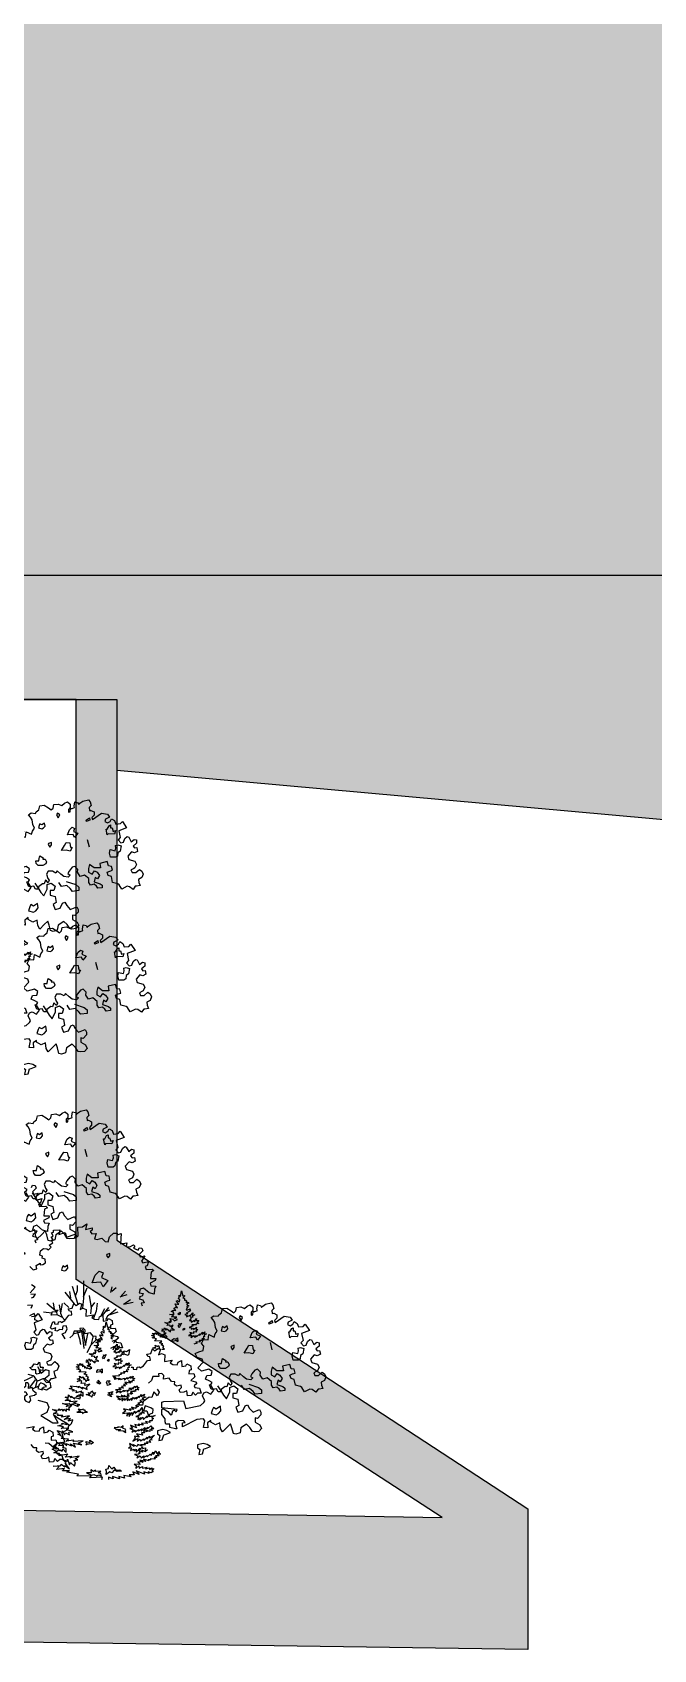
# Model space of a CAD drawing. Header units: inches. Extents: x 11.9 to 85.3, y 21.1 to 37.4.
# Drawn here: x 68.98 to 70.91, y 21.11 to 26.14 of the extents above; entities that cross this region are included whole.
import ezdxf

# ---------------------------------------------------------------- set-up
doc = ezdxf.new("R2010")
doc.units = ezdxf.units.IN
doc.header["$MEASUREMENT"] = 0
for name, color, linetype in [('CAY', 94, 'Continuous'), ('CAY-3', 61, 'Continuous'), ('Layer1', 7, 'Continuous')]:
    doc.layers.add(name, color=color, linetype=linetype)

# ---------------------------------------------------------------- blocks, each defined once
blk = doc.blocks.new('A$C76451831')
at = {"layer": 'CAY'}
for p, q in [((5912, 1236), (5921, 1241)), ((5920, 1228), (5912, 1236)), ((5921, 1241), (5936, 1232)), ((5927, 1254), (5932, 1262)), ((5937, 1246), (5927, 1254)), ((5932, 1278), (5943, 1269)), ((5932, 1262), (5932, 1278)), ((5936, 1232), (5937, 1246)), ((5943, 1269), (5950, 1307)), ((5950, 1307), (5959, 1272)), ((5972, 1274), (5958, 1258)), ((5958, 1258), (5971, 1255)), ((5959, 1272), (5972, 1274)), ((5971, 1255), (5969, 1242)), ((5969, 1242), (5979, 1242)), ((5979, 1242), (5987, 1236)), ((5987, 1236), (5979, 1228)), ((4911, 1129), (4943, 1134)), ((4943, 1134), (4957, 1150)), ((4957, 1150), (4985, 1106)), ((5142, 1103), (5170, 1139)), ((5165, 1182), (5193, 1187)), ((5174, 1166), (5165, 1182)), ((5170, 1139), (5191, 1141)), ((5187, 1164), (5174, 1166)), ((5191, 1141), (5187, 1164)), ((5193, 1187), (5205, 1220)), ((5205, 1220), (5219, 1206)), ((5219, 1206), (5243, 1221)), ((5243, 1221), (5259, 1216)), ((5259, 1216), (5247, 1179)), ((5247, 1179), (5266, 1187)), ((5266, 1187), (5290, 1179)), ((5290, 1179), (5288, 1131)), ((5288, 1131), (5340, 1141)), ((5340, 1141), (5328, 1122)), ((5328, 1122), (5346, 1111)), ((5376, 1109), (5382, 1127)), ((5382, 1127), (5405, 1139)), ((5405, 1139), (5408, 1097)), ((5867, 1144), (5899, 1146)), ((5893, 1138), (5867, 1144)), ((5878, 1165), (5894, 1173)), ((5897, 1159), (5878, 1165)), ((5880, 1128), (5893, 1138)), ((5917, 1124), (5880, 1128)), ((5888, 1154), (5897, 1159)), ((5899, 1146), (5888, 1154)), ((5894, 1173), (5910, 1172)), ((5895, 1186), (5908, 1194)), ((5900, 1183), (5895, 1186)), ((5898, 1117), (5917, 1124)), ((5910, 1172), (5900, 1183)), ((5906, 1218), (5922, 1214)), ((5911, 1207), (5906, 1218)), ((5908, 1194), (5922, 1190)), ((5922, 1190), (5911, 1207)), ((5930, 1214), (5920, 1228)), ((5922, 1214), (5930, 1214)), ((5992, 1148), (5973, 1143)), ((5973, 1143), (5991, 1135)), ((5979, 1228), (5992, 1230)), ((5983, 1183), (5982, 1175)), ((5982, 1175), (5993, 1175)), ((5999, 1204), (5983, 1196)), ((5983, 1196), (5993, 1191)), ((5993, 1191), (5983, 1183)), ((5983, 1127), (6008, 1139)), ((5991, 1135), (5983, 1127)), ((6003, 1225), (5984, 1212)), ((5984, 1212), (5999, 1204)), ((6000, 1161), (5984, 1154)), ((5984, 1154), (5992, 1148)), ((5992, 1230), (5994, 1222)), ((5993, 1175), (6009, 1182)), ((5994, 1222), (6003, 1225)), ((6014, 1171), (6000, 1161)), ((6009, 1182), (6006, 1172)), ((6006, 1172), (6014, 1171)), ((6007, 1129), (6027, 1155)), ((6008, 1139), (6007, 1129)), ((6031, 1125), (6012, 1123)), ((6012, 1123), (6017, 1118)), ((6042, 1141), (6023, 1131)), ((6023, 1131), (6031, 1125)), ((6027, 1155), (6026, 1139)), ((6026, 1139), (6042, 1141)), ((4941, 1037), (4927, 1021)), ((4927, 1021), (4945, 1000)), ((4985, 1106), (4930, 1085)), ((4930, 1085), (4941, 1037)), ((4962, 1004), (4973, 1030)), ((4973, 1030), (4989, 1043)), ((4989, 1043), (4999, 1039)), ((4999, 1039), (5017, 1009)), ((5017, 1009), (5036, 1025)), ((5036, 1025), (5052, 1021)), ((5052, 1021), (5052, 997)), ((5058, 1092), (5071, 1092)), ((5071, 1092), (5070, 1078)), ((5070, 1078), (5096, 1076)), ((5096, 1076), (5099, 1092)), ((5099, 1092), (5112, 1096)), ((5112, 1096), (5119, 1089)), ((5119, 1089), (5142, 1103)), ((5274, 1025), (5197, 1007)), ((5206, 1029), (5198, 1000)), ((5249, 1027), (5206, 1029)), ((5269, 1048), (5246, 1046)), ((5246, 1046), (5249, 1027)), ((5282, 1034), (5269, 1048)), ((5281, 1009), (5282, 1034)), ((5319, 1016), (5281, 1009)), ((5337, 993), (5319, 1016)), ((5346, 1111), (5376, 1109)), ((5390, 1020), (5398, 1025)), ((5398, 1012), (5390, 1020)), ((5398, 1025), (5414, 1017)), ((5408, 998), (5398, 1012)), ((5404, 1038), (5409, 1046)), ((5414, 1030), (5404, 1038)), ((5408, 1097), (5435, 1103)), ((5409, 1046), (5410, 1062)), ((5410, 1062), (5421, 1054)), ((5414, 1017), (5414, 1030)), ((5421, 1054), (5427, 1091)), ((5427, 1091), (5437, 1056)), ((5435, 1103), (5444, 1115)), ((5450, 1058), (5436, 1043)), ((5436, 1043), (5449, 1039)), ((5437, 1056), (5450, 1058)), ((5444, 1115), (5470, 1101)), ((5449, 1039), (5446, 1026)), ((5446, 1026), (5457, 1026)), ((5465, 1020), (5456, 1012)), ((5456, 1012), (5470, 1015)), ((5458, 1069), (5457, 1046)), ((5457, 1046), (5490, 1049)), ((5457, 1026), (5465, 1020)), ((5471, 1075), (5458, 1069)), ((5480, 1009), (5461, 996)), ((5470, 1101), (5471, 1075)), ((5497, 1025), (5470, 1001)), ((5470, 1015), (5472, 1007)), ((5472, 1007), (5480, 1009)), ((5490, 1049), (5497, 1025)), ((5747, 1013), (5769, 1012)), ((5763, 1001), (5747, 1013)), ((5769, 1012), (5769, 1020)), ((5769, 1020), (5777, 1006)), ((5777, 1006), (5785, 1016)), ((5785, 1016), (5787, 998)), ((5810, 1029), (5823, 1039)), ((5831, 1028), (5810, 1029)), ((5813, 1042), (5831, 1044)), ((5823, 1039), (5813, 1042)), ((5819, 1005), (5843, 1014)), ((5828, 1015), (5831, 1028)), ((5843, 1014), (5828, 1015)), ((5831, 1044), (5832, 1052)), ((5832, 1052), (5841, 1034)), ((5856, 1076), (5833, 1087)), ((5833, 1087), (5865, 1086)), ((5841, 1034), (5845, 1047)), ((5845, 1047), (5873, 1024)), ((5848, 1068), (5856, 1076)), ((5869, 1070), (5848, 1068)), ((5865, 1097), (5873, 1088)), ((5865, 1086), (5865, 1097)), ((5872, 1059), (5869, 1070)), ((5871, 1115), (5889, 1112)), ((5873, 1107), (5871, 1115)), ((5891, 1069), (5872, 1059)), ((5881, 1098), (5873, 1107)), ((5873, 1088), (5881, 1098)), ((5873, 1024), (5874, 1037)), ((5874, 1037), (5900, 1037)), ((5879, 1048), (5891, 1069)), ((5900, 1037), (5879, 1048)), ((5889, 1112), (5900, 1100)), ((5921, 1108), (5898, 1117)), ((5900, 1100), (5921, 1108)), ((6016, 1008), (5997, 999)), ((6029, 1064), (6002, 1054)), ((6002, 1054), (6018, 1051)), ((6017, 1118), (6004, 1102)), ((6004, 1102), (6017, 1102)), ((6006, 1020), (6016, 1008)), ((6032, 1013), (6006, 1020)), ((6017, 1091), (6038, 1104)), ((6017, 1102), (6017, 1091)), ((6018, 1051), (6017, 1041)), ((6017, 1041), (6036, 1050)), ((6053, 1071), (6021, 1072)), ((6021, 1072), (6029, 1064)), ((6033, 1024), (6032, 1013)), ((6033, 1037), (6052, 1055)), ((6036, 1050), (6033, 1037)), ((6054, 1021), (6033, 1024)), ((6038, 1093), (6052, 1116)), ((6038, 1104), (6038, 1093)), ((6070, 1081), (6048, 1077)), ((6048, 1077), (6053, 1071)), ((6052, 1055), (6049, 1039)), ((6049, 1039), (6063, 1039)), ((6063, 1039), (6049, 1029)), ((6049, 1029), (6054, 1021)), ((6052, 1116), (6051, 1101)), ((6051, 1101), (6070, 1103)), ((6053, 989), (6075, 1009)), ((6070, 1103), (6056, 1085)), ((6056, 1085), (6070, 1081)), ((6074, 999), (6094, 1022)), ((6075, 1009), (6074, 999)), ((6093, 1006), (6110, 1024)), ((6094, 1022), (6093, 1006)), ((6123, 1010), (6104, 1000)), ((6110, 1024), (6107, 1008)), ((6107, 1008), (6123, 1010)), ((4945, 1000), (4962, 1004)), ((5019, 937), (4992, 907)), ((4992, 907), (5001, 884)), ((5040, 930), (5019, 937)), ((5052, 997), (5029, 979)), ((5029, 979), (5040, 965)), ((5040, 965), (5056, 967)), ((5061, 942), (5040, 930)), ((5056, 967), (5061, 942)), ((5198, 1000), (5176, 982)), ((5359, 992), (5337, 993)), ((5344, 928), (5376, 930)), ((5371, 923), (5344, 928)), ((5351, 891), (5349, 899)), ((5349, 899), (5367, 896)), ((5356, 973), (5359, 992)), ((5370, 961), (5356, 973)), ((5356, 949), (5372, 957)), ((5374, 944), (5356, 949)), ((5357, 912), (5371, 923)), ((5394, 908), (5357, 912)), ((5366, 939), (5374, 944)), ((5376, 930), (5366, 939)), ((5403, 968), (5370, 961)), ((5372, 970), (5386, 978)), ((5378, 967), (5372, 970)), ((5372, 957), (5388, 956)), ((5375, 901), (5394, 908)), ((5399, 892), (5375, 901)), ((5388, 956), (5378, 967)), ((5389, 991), (5384, 1002)), ((5384, 1002), (5400, 999)), ((5386, 978), (5399, 975)), ((5399, 975), (5389, 991)), ((5400, 999), (5408, 998)), ((5461, 996), (5477, 988)), ((5477, 988), (5461, 981)), ((5461, 981), (5471, 975)), ((5461, 911), (5485, 924)), ((5470, 1001), (5503, 991)), ((5470, 959), (5487, 966)), ((5484, 919), (5475, 896)), ((5491, 956), (5478, 945)), ((5495, 902), (5481, 886)), ((5487, 966), (5484, 956)), ((5484, 956), (5491, 956)), ((5503, 898), (5484, 919)), ((5485, 913), (5505, 939)), ((5485, 924), (5485, 913)), ((5508, 910), (5490, 908)), ((5490, 908), (5495, 902)), ((5512, 980), (5493, 963)), ((5493, 963), (5498, 951)), ((5498, 951), (5529, 947)), ((5520, 925), (5501, 915)), ((5501, 915), (5508, 910)), ((5503, 991), (5512, 980)), ((5516, 913), (5503, 898)), ((5505, 939), (5504, 923)), ((5504, 923), (5520, 925)), ((5515, 877), (5529, 901)), ((5541, 912), (5516, 913)), ((5529, 947), (5541, 912)), ((5529, 901), (5529, 885)), ((5742, 997), (5763, 1001)), ((5765, 988), (5742, 997)), ((5746, 981), (5765, 988)), ((5775, 974), (5746, 981)), ((5749, 911), (5771, 919)), ((5773, 908), (5749, 911)), ((5762, 962), (5775, 974)), ((5812, 960), (5762, 962)), ((5771, 919), (5766, 932)), ((5766, 932), (5784, 921)), ((5784, 921), (5790, 929)), ((5787, 998), (5795, 1006)), ((5790, 929), (5797, 907)), ((5795, 1006), (5803, 987)), ((5796, 947), (5812, 960)), ((5820, 941), (5796, 947)), ((5797, 907), (5798, 920)), ((5803, 987), (5803, 1000)), ((5803, 1000), (5818, 984)), ((5809, 933), (5820, 941)), ((5827, 925), (5809, 933)), ((5813, 904), (5831, 903)), ((5818, 984), (5816, 992)), ((5816, 992), (5840, 980)), ((5827, 999), (5819, 1005)), ((5819, 917), (5827, 925)), ((5831, 903), (5819, 917)), ((5833, 1004), (5827, 999)), ((5851, 988), (5833, 1004)), ((5840, 980), (5837, 988)), ((5837, 988), (5851, 988)), ((5997, 999), (6024, 998)), ((6024, 998), (6013, 985)), ((6013, 985), (6037, 997)), ((6057, 946), (6035, 939)), ((6037, 997), (6042, 984)), ((6042, 984), (6053, 997)), ((6078, 953), (6049, 954)), ((6049, 954), (6057, 946)), ((6053, 997), (6053, 989)), ((6071, 964), (6078, 953)), ((6100, 963), (6071, 964)), ((6106, 976), (6089, 974)), ((6089, 974), (6100, 963)), ((6111, 992), (6098, 990)), ((6098, 990), (6106, 976)), ((6104, 1000), (6111, 992)), ((5001, 884), (5042, 873)), ((5033, 822), (5015, 813)), ((5015, 813), (5024, 794)), ((5024, 794), (5049, 794)), ((5042, 826), (5033, 822)), ((5042, 873), (5052, 852)), ((5052, 852), (5042, 826)), ((5049, 794), (5073, 817)), ((5073, 817), (5089, 805)), ((5089, 805), (5100, 785)), ((5100, 785), (5089, 759)), ((5219, 781), (5241, 786)), ((5241, 786), (5225, 797)), ((5225, 797), (5246, 796)), ((5246, 804), (5254, 791)), ((5246, 796), (5246, 804)), ((5254, 791), (5263, 801)), ((5263, 801), (5265, 782)), ((5265, 782), (5273, 790)), ((5273, 790), (5280, 771)), ((5280, 771), (5281, 784)), ((5281, 784), (5296, 768)), ((5287, 813), (5301, 823)), ((5308, 813), (5287, 813)), ((5290, 827), (5309, 829)), ((5301, 823), (5290, 827)), ((5297, 789), (5321, 799)), ((5305, 783), (5297, 789)), ((5305, 799), (5308, 813)), ((5321, 799), (5305, 799)), ((5310, 789), (5305, 783)), ((5309, 837), (5319, 818)), ((5309, 829), (5309, 837)), ((5310, 871), (5342, 870)), ((5334, 860), (5310, 871)), ((5328, 772), (5310, 789)), ((5319, 818), (5322, 831)), ((5322, 831), (5351, 809)), ((5326, 852), (5334, 860)), ((5347, 854), (5326, 852)), ((5342, 870), (5343, 881)), ((5343, 881), (5350, 872)), ((5349, 843), (5347, 854)), ((5368, 853), (5349, 843)), ((5350, 872), (5358, 883)), ((5358, 883), (5351, 891)), ((5351, 809), (5351, 822)), ((5351, 822), (5378, 821)), ((5357, 832), (5368, 853)), ((5378, 821), (5357, 832)), ((5367, 896), (5378, 885)), ((5378, 885), (5399, 892)), ((5494, 793), (5475, 783)), ((5506, 848), (5480, 839)), ((5480, 839), (5495, 835)), ((5481, 886), (5495, 886)), ((5510, 798), (5483, 804)), ((5483, 804), (5494, 793)), ((5494, 876), (5516, 888)), ((5495, 886), (5494, 876)), ((5495, 825), (5514, 835)), ((5495, 835), (5495, 825)), ((5499, 856), (5506, 848)), ((5531, 855), (5499, 856)), ((5510, 808), (5510, 798)), ((5532, 805), (5510, 808)), ((5511, 822), (5530, 839)), ((5514, 835), (5511, 822)), ((5516, 888), (5515, 877)), ((5547, 866), (5526, 861)), ((5526, 861), (5531, 855)), ((5540, 823), (5526, 813)), ((5526, 813), (5532, 805)), ((5530, 839), (5527, 824)), ((5527, 824), (5540, 823)), ((5529, 885), (5548, 887)), ((5530, 773), (5552, 793)), ((5548, 887), (5534, 869)), ((5534, 869), (5547, 866)), ((5552, 783), (5571, 806)), ((5552, 793), (5552, 783)), ((5571, 790), (5588, 808)), ((5571, 806), (5571, 790)), ((5601, 794), (5582, 785)), ((5582, 785), (5589, 776)), ((5588, 808), (5585, 792)), ((5585, 792), (5601, 794)), ((4825, 669), (4921, 715)), ((4922, 718), (4888, 727)), ((4899, 637), (4939, 692)), ((4932, 711), (4922, 718)), ((4952, 681), (4932, 711)), ((4939, 637), (4950, 681)), ((4952, 783), (4979, 737)), ((4989, 699), (4952, 681)), ((4979, 737), (5007, 762)), ((5005, 697), (4989, 699)), ((5031, 720), (4997, 693)), ((4997, 693), (5014, 672)), ((5029, 678), (5005, 697)), ((5007, 762), (5031, 755)), ((5014, 672), (5038, 675)), ((5045, 699), (5029, 678)), ((5031, 755), (5031, 720)), ((5038, 675), (5045, 637)), ((5054, 699), (5045, 699)), ((5079, 704), (5054, 699)), ((5089, 759), (5066, 748)), ((5066, 748), (5070, 727)), ((5070, 727), (5079, 704)), ((5243, 772), (5219, 781)), ((5224, 765), (5243, 772)), ((5253, 758), (5224, 765)), ((5226, 680), (5251, 692)), ((5259, 684), (5226, 680)), ((5227, 695), (5248, 703)), ((5251, 692), (5227, 695)), ((5239, 746), (5253, 758)), ((5290, 744), (5239, 746)), ((5248, 703), (5243, 716)), ((5243, 716), (5262, 705)), ((5255, 665), (5259, 684)), ((5262, 705), (5267, 713)), ((5267, 713), (5275, 692)), ((5273, 731), (5290, 744)), ((5297, 725), (5273, 731)), ((5275, 692), (5275, 705)), ((5275, 705), (5290, 677)), ((5287, 717), (5297, 725)), ((5305, 709), (5287, 717)), ((5290, 688), (5309, 688)), ((5290, 677), (5290, 688)), ((5296, 768), (5294, 776)), ((5294, 776), (5317, 764)), ((5296, 701), (5305, 709)), ((5309, 688), (5296, 701)), ((5315, 773), (5328, 772)), ((5317, 764), (5315, 773)), ((5473, 719), (5483, 706)), ((5491, 710), (5473, 719)), ((5475, 783), (5502, 782)), ((5496, 705), (5482, 695)), ((5482, 695), (5518, 702)), ((5483, 706), (5496, 705)), ((5518, 717), (5486, 719)), ((5486, 719), (5491, 710)), ((5490, 769), (5515, 782)), ((5502, 782), (5490, 769)), ((5518, 702), (5512, 694)), ((5512, 694), (5531, 701)), ((5534, 730), (5513, 723)), ((5513, 723), (5518, 717)), ((5515, 782), (5520, 768)), ((5520, 768), (5531, 781)), ((5527, 738), (5534, 730)), ((5556, 737), (5527, 738)), ((5528, 693), (5555, 703)), ((5531, 701), (5528, 693)), ((5531, 781), (5530, 773)), ((5578, 747), (5548, 748)), ((5548, 748), (5556, 737)), ((5554, 689), (5573, 707)), ((5555, 703), (5554, 689)), ((5596, 669), (5556, 674)), ((5556, 674), (5572, 662)), ((5583, 761), (5567, 758)), ((5567, 758), (5578, 747)), ((5573, 697), (5598, 715)), ((5573, 707), (5573, 697)), ((5589, 776), (5576, 774)), ((5576, 774), (5583, 761)), ((5607, 674), (5583, 683)), ((5583, 683), (5596, 669)), ((5597, 702), (5614, 717)), ((5598, 715), (5597, 702)), ((5621, 687), (5605, 685)), ((5605, 685), (5607, 674)), ((5614, 717), (5610, 701)), ((5610, 701), (5627, 701)), ((5627, 701), (5610, 690)), ((5610, 690), (5621, 687)), ((4918, 628), (4962, 649)), ((5014, 620), (4982, 630)), ((5045, 637), (5014, 620)), ((5143, 571), (5167, 572)), ((5166, 559), (5143, 571)), ((5167, 572), (5167, 586)), ((5167, 586), (5185, 567)), ((5172, 631), (5193, 633)), ((5208, 619), (5172, 631)), ((5180, 650), (5220, 645)), ((5193, 633), (5180, 650)), ((5185, 567), (5186, 577)), ((5186, 577), (5212, 560)), ((5192, 614), (5208, 619)), ((5224, 613), (5192, 614)), ((5212, 568), (5246, 559)), ((5212, 560), (5212, 568)), ((5220, 645), (5220, 648)), ((5220, 648), (5238, 637)), ((5220, 576), (5242, 588)), ((5249, 570), (5220, 576)), ((5221, 600), (5224, 613)), ((5259, 612), (5221, 600)), ((5238, 637), (5239, 647)), ((5239, 647), (5267, 628)), ((5242, 588), (5250, 580)), ((5246, 559), (5249, 570)), ((5250, 580), (5250, 591)), ((5250, 591), (5268, 577)), ((5253, 599), (5259, 612)), ((5269, 604), (5253, 599)), ((5282, 667), (5255, 665)), ((5263, 641), (5296, 624)), ((5267, 628), (5263, 641)), ((5268, 577), (5269, 604)), ((5281, 651), (5282, 667)), ((5314, 661), (5281, 651)), ((5292, 640), (5314, 661)), ((5296, 624), (5292, 640)), ((5531, 624), (5493, 622)), ((5493, 622), (5509, 619)), ((5509, 619), (5498, 601)), ((5498, 601), (5525, 616)), ((5500, 577), (5510, 569)), ((5539, 570), (5500, 577)), ((5510, 569), (5510, 555)), ((5510, 555), (5520, 566)), ((5515, 635), (5531, 624)), ((5547, 634), (5515, 635)), ((5520, 566), (5520, 552)), ((5520, 552), (5542, 565)), ((5522, 600), (5549, 620)), ((5525, 616), (5522, 600)), ((5553, 570), (5532, 584)), ((5532, 584), (5539, 570)), ((5561, 649), (5534, 645)), ((5534, 645), (5547, 634)), ((5542, 565), (5536, 544)), ((5536, 544), (5558, 562)), ((5572, 662), (5548, 658)), ((5548, 658), (5561, 649)), ((5549, 610), (5568, 620)), ((5549, 620), (5549, 610)), ((5569, 572), (5551, 583)), ((5551, 583), (5553, 570)), ((5555, 551), (5579, 569)), ((5558, 562), (5555, 551)), ((5568, 620), (5575, 606)), ((5575, 582), (5569, 572)), ((5604, 592), (5572, 593)), ((5572, 593), (5587, 576)), ((5579, 569), (5573, 548)), ((5575, 606), (5581, 622)), ((5587, 576), (5575, 582)), ((5581, 622), (5586, 614)), ((5586, 614), (5590, 635)), ((5586, 547), (5603, 565)), ((5590, 635), (5600, 621)), ((5612, 597), (5594, 597)), ((5594, 597), (5604, 592)), ((5597, 611), (5612, 597)), ((5624, 610), (5597, 611)), ((5600, 621), (5611, 637)), ((5602, 547), (5617, 570)), ((5603, 565), (5602, 547)), ((5611, 637), (5613, 626)), ((5613, 626), (5627, 647)), ((5617, 570), (5622, 559)), ((5618, 613), (5624, 610)), ((5634, 612), (5618, 613)), ((5622, 559), (5638, 572)), ((5627, 647), (5629, 637)), ((5629, 637), (5643, 649)), ((5629, 623), (5634, 612)), ((5653, 622), (5629, 623)), ((5635, 556), (5654, 579)), ((5638, 572), (5635, 556)), ((5643, 649), (5643, 638)), ((5643, 638), (5656, 638)), ((5656, 638), (5643, 628)), ((5643, 628), (5653, 622)), ((5654, 566), (5673, 590)), ((5654, 579), (5654, 566)), ((5670, 576), (5692, 592)), ((5673, 590), (5670, 576)), ((5702, 570), (5678, 563)), ((5678, 563), (5690, 554)), ((5692, 592), (5686, 576)), ((5686, 576), (5702, 570)), ((5057, 486), (5100, 482)), ((5088, 469), (5057, 486)), ((5063, 450), (5087, 433)), ((5064, 459), (5088, 469)), ((5096, 453), (5064, 459)), ((5090, 445), (5096, 453)), ((5100, 490), (5110, 479)), ((5100, 482), (5100, 490)), ((5110, 479), (5119, 489)), ((5119, 489), (5131, 475)), ((5125, 526), (5157, 525)), ((5167, 514), (5125, 526)), ((5131, 475), (5134, 488)), ((5134, 488), (5153, 475)), ((5145, 549), (5166, 559)), ((5182, 548), (5145, 549)), ((5151, 506), (5167, 514)), ((5186, 511), (5151, 506)), ((5153, 475), (5153, 490)), ((5153, 490), (5174, 482)), ((5157, 525), (5171, 527)), ((5170, 498), (5186, 511)), ((5174, 482), (5170, 498)), ((5171, 527), (5191, 513)), ((5173, 538), (5182, 548)), ((5227, 544), (5173, 538)), ((5189, 524), (5234, 506)), ((5191, 513), (5189, 524)), ((5200, 529), (5227, 544)), ((5245, 519), (5200, 529)), ((5231, 517), (5245, 519)), ((5234, 506), (5231, 517)), ((5565, 476), (5541, 458)), ((5541, 458), (5573, 463)), ((5598, 478), (5547, 490)), ((5547, 490), (5565, 476)), ((5570, 439), (5589, 465)), ((5573, 463), (5570, 439)), ((5573, 548), (5590, 558)), ((5590, 558), (5586, 547)), ((5589, 465), (5588, 438)), ((5588, 438), (5605, 464)), ((5590, 491), (5598, 478)), ((5616, 485), (5590, 491)), ((5633, 492), (5603, 501)), ((5603, 501), (5616, 485)), ((5605, 464), (5607, 443)), ((5607, 443), (5626, 474)), ((5626, 474), (5629, 461)), ((5629, 461), (5653, 481)), ((5658, 524), (5630, 511)), ((5630, 511), (5652, 508)), ((5652, 508), (5630, 498)), ((5630, 498), (5633, 492)), ((5679, 536), (5647, 529)), ((5647, 529), (5658, 524)), ((5680, 516), (5652, 516)), ((5653, 468), (5678, 499)), ((5653, 481), (5653, 468)), ((5653, 454), (5660, 446)), ((5674, 454), (5653, 454)), ((5690, 554), (5661, 547)), ((5661, 547), (5679, 536)), ((5666, 462), (5674, 454)), ((5693, 461), (5666, 462)), ((5691, 480), (5674, 472)), ((5674, 472), (5693, 461)), ((5678, 499), (5677, 480)), ((5677, 480), (5691, 480)), ((5684, 540), (5680, 516)), ((5112, 313), (5089, 341)), ((5089, 341), (5129, 326)), ((5127, 443), (5090, 445)), ((5093, 373), (5125, 382)), ((5133, 366), (5093, 373)), ((5117, 353), (5133, 366)), ((5170, 357), (5117, 353)), ((5119, 433), (5127, 443)), ((5173, 442), (5119, 433)), ((5155, 343), (5120, 325)), ((5121, 390), (5155, 381)), ((5125, 382), (5121, 390)), ((5126, 337), (5139, 310)), ((5129, 326), (5126, 337)), ((5137, 417), (5173, 442)), ((5180, 423), (5137, 417)), ((5155, 381), (5147, 397)), ((5147, 397), (5173, 375)), ((5153, 347), (5170, 357)), ((5198, 332), (5153, 347)), ((5172, 380), (5155, 343)), ((5164, 405), (5180, 423)), ((5198, 414), (5164, 405)), ((5173, 375), (5187, 388)), ((5187, 388), (5198, 414)), ((5609, 355), (5591, 353)), ((5591, 353), (5614, 344)), ((5596, 377), (5609, 355)), ((5638, 359), (5596, 377)), ((5614, 344), (5606, 328)), ((5606, 328), (5627, 343)), ((5626, 381), (5638, 359)), ((5658, 372), (5626, 381)), ((5627, 330), (5654, 348)), ((5627, 343), (5627, 330)), ((5660, 446), (5633, 436)), ((5633, 436), (5652, 436)), ((5652, 436), (5646, 417)), ((5646, 417), (5668, 430)), ((5650, 385), (5658, 372)), ((5684, 378), (5650, 385)), ((5651, 337), (5676, 352)), ((5654, 348), (5651, 337)), ((5659, 414), (5681, 432)), ((5668, 430), (5659, 414)), ((5670, 336), (5695, 360)), ((5676, 352), (5670, 336)), ((5714, 388), (5672, 390)), ((5672, 390), (5684, 378)), ((5681, 432), (5686, 416)), ((5686, 416), (5711, 441)), ((5712, 330), (5686, 339)), ((5686, 339), (5693, 325)), ((5694, 344), (5716, 364)), ((5695, 360), (5694, 344)), ((5701, 402), (5714, 388)), ((5730, 396), (5701, 402)), ((5731, 334), (5704, 343)), ((5704, 343), (5712, 330)), ((5707, 431), (5727, 446)), ((5711, 441), (5707, 431)), ((5713, 351), (5738, 372)), ((5716, 364), (5713, 351)), ((5727, 446), (5726, 436)), ((5726, 436), (5767, 445)), ((5747, 406), (5728, 406)), ((5728, 406), (5730, 396)), ((5745, 339), (5729, 348)), ((5729, 348), (5731, 334)), ((5738, 372), (5745, 358)), ((5755, 350), (5740, 353)), ((5740, 353), (5745, 339)), ((5767, 445), (5742, 430)), ((5742, 430), (5755, 424)), ((5755, 424), (5744, 414)), ((5744, 414), (5747, 406)), ((5745, 358), (5748, 360)), ((5748, 360), (5755, 350)), ((5030, 249), (5006, 252)), ((5065, 221), (5030, 249)), ((5069, 216), (5061, 228)), ((5061, 228), (5085, 210)), ((5089, 252), (5065, 221)), ((5080, 227), (5106, 199)), ((5085, 210), (5080, 227)), ((5110, 244), (5086, 258)), ((5086, 258), (5110, 252)), ((5103, 252), (5089, 252)), ((5094, 314), (5112, 313)), ((5128, 297), (5094, 314)), ((5099, 237), (5110, 244)), ((5134, 233), (5099, 237)), ((5141, 259), (5103, 252)), ((5110, 252), (5111, 260)), ((5111, 260), (5131, 238)), ((5117, 284), (5128, 297)), ((5167, 280), (5117, 284)), ((5120, 325), (5127, 294)), ((5127, 294), (5141, 259)), ((5128, 222), (5134, 233)), ((5131, 238), (5132, 254)), ((5132, 254), (5155, 237)), ((5139, 310), (5147, 323)), ((5147, 323), (5173, 309)), ((5155, 237), (5150, 251)), ((5150, 251), (5187, 234)), ((5151, 267), (5167, 280)), ((5204, 273), (5151, 267)), ((5169, 328), (5198, 332)), ((5173, 309), (5169, 328)), ((5187, 234), (5182, 247)), ((5182, 247), (5216, 224)), ((5199, 263), (5204, 273)), ((5268, 268), (5199, 263)), ((5201, 252), (5259, 242)), ((5216, 224), (5201, 252)), ((5235, 253), (5268, 268)), ((5259, 242), (5235, 253)), ((5597, 227), (5583, 217)), ((5621, 229), (5590, 249)), ((5590, 249), (5597, 227)), ((5628, 290), (5612, 267)), ((5612, 267), (5647, 284)), ((5642, 229), (5613, 243)), ((5613, 243), (5621, 229)), ((5623, 301), (5628, 290)), ((5655, 294), (5623, 301)), ((5637, 316), (5655, 294)), ((5679, 307), (5637, 316)), ((5648, 244), (5642, 229)), ((5647, 284), (5643, 266)), ((5643, 266), (5660, 281)), ((5676, 232), (5648, 244)), ((5657, 201), (5679, 227)), ((5660, 281), (5665, 268)), ((5665, 268), (5689, 283)), ((5701, 240), (5666, 241)), ((5666, 241), (5676, 232)), ((5693, 325), (5672, 323)), ((5672, 323), (5679, 307)), ((5679, 227), (5679, 216)), ((5689, 272), (5711, 295)), ((5689, 283), (5689, 272)), ((5717, 249), (5691, 250)), ((5691, 250), (5701, 240)), ((5734, 257), (5707, 261)), ((5707, 261), (5717, 249)), ((5710, 279), (5727, 300)), ((5711, 295), (5710, 279)), ((5747, 275), (5726, 270)), ((5726, 270), (5734, 257)), ((5727, 290), (5762, 307)), ((5727, 300), (5727, 290)), ((5762, 307), (5734, 278)), ((5734, 278), (5747, 275)), ((5055, 211), (5069, 216)), ((5084, 195), (5055, 211)), ((5065, 185), (5084, 195)), ((5105, 181), (5065, 185)), ((5102, 164), (5105, 181)), ((5163, 176), (5102, 164)), ((5106, 199), (5109, 207)), ((5109, 207), (5124, 196)), ((5151, 118), (5122, 142)), ((5122, 142), (5157, 128)), ((5124, 196), (5127, 212)), ((5127, 212), (5151, 187)), ((5152, 216), (5128, 222)), ((5144, 155), (5163, 176)), ((5190, 161), (5144, 155)), ((5145, 115), (5151, 118)), ((5173, 74), (5145, 115)), ((5151, 187), (5152, 216)), ((5157, 128), (5159, 141)), ((5159, 141), (5174, 103)), ((5174, 103), (5180, 119)), ((5240, 162), (5176, 151)), ((5176, 151), (5190, 161)), ((5180, 119), (5208, 92)), ((5204, 132), (5231, 136)), ((5215, 118), (5204, 132)), ((5208, 92), (5215, 118)), ((5213, 145), (5240, 162)), ((5231, 136), (5213, 145)), ((5583, 217), (5604, 219)), ((5604, 219), (5596, 201)), ((5596, 201), (5620, 210)), ((5620, 200), (5636, 210)), ((5620, 210), (5620, 200)), ((5656, 177), (5624, 173)), ((5624, 173), (5648, 164)), ((5635, 191), (5660, 217)), ((5636, 210), (5635, 191)), ((5648, 164), (5639, 151)), ((5639, 151), (5664, 164)), ((5646, 122), (5664, 105)), ((5683, 121), (5646, 122)), ((5651, 183), (5656, 177)), ((5664, 182), (5651, 183)), ((5654, 201), (5664, 182)), ((5680, 190), (5654, 201)), ((5660, 217), (5657, 201)), ((5702, 125), (5660, 135)), ((5660, 135), (5683, 121)), ((5664, 164), (5669, 150)), ((5669, 150), (5688, 165)), ((5699, 192), (5675, 203)), ((5675, 203), (5680, 190)), ((5679, 216), (5700, 221)), ((5685, 152), (5712, 167)), ((5688, 165), (5685, 152)), ((5724, 130), (5687, 142)), ((5687, 142), (5702, 125)), ((5700, 221), (5697, 205)), ((5697, 205), (5713, 207)), ((5713, 207), (5699, 197)), ((5699, 197), (5699, 192)), ((5711, 157), (5733, 177)), ((5712, 167), (5711, 157)), ((5738, 137), (5719, 138)), ((5719, 138), (5724, 130)), ((5767, 141), (5732, 145)), ((5732, 145), (5738, 137)), ((5733, 177), (5739, 166)), ((5739, 166), (5752, 190)), ((5752, 190), (5755, 174)), ((5755, 174), (5771, 200)), ((5778, 154), (5759, 152)), ((5759, 152), (5767, 141)), ((5794, 164), (5770, 165)), ((5770, 165), (5778, 154)), ((5771, 200), (5779, 181)), ((5779, 181), (5795, 194)), ((5805, 178), (5784, 176)), ((5784, 176), (5794, 164)), ((5795, 194), (5795, 178)), ((5795, 178), (5805, 178)), ((5062, 94), (5115, 98)), ((5102, 90), (5062, 94)), ((5085, 69), (5102, 90)), ((5139, 76), (5085, 69)), ((5115, 98), (5116, 108)), ((5116, 108), (5142, 89)), ((5125, 60), (5139, 76)), ((5173, 61), (5125, 60)), ((5142, 89), (5142, 97)), ((5142, 97), (5173, 74)), ((5156, 51), (5173, 61)), ((5236, 37), (5156, 51)), ((5225, 27), (5236, 37)), ((5323, 24), (5225, 27)), ((5315, 13), (5323, 24)), ((5403, 16), (5315, 13)), ((5397, 0), (5403, 16)), ((5477, 5), (5443, 17)), ((5443, 17), (5445, 1)), ((5472, 21), (5477, 5)), ((5520, 6), (5472, 21)), ((5515, 22), (5520, 6)), ((5555, 10), (5515, 22)), ((5600, 19), (5550, 29)), ((5550, 29), (5555, 10)), ((5622, 32), (5587, 33)), ((5587, 33), (5600, 19)), ((5657, 36), (5612, 54)), ((5612, 54), (5622, 32)), ((5622, 106), (5635, 98)), ((5664, 105), (5622, 106)), ((5635, 98), (5634, 77)), ((5634, 77), (5653, 95)), ((5694, 37), (5636, 61)), ((5636, 61), (5657, 36)), ((5653, 95), (5655, 79)), ((5655, 79), (5680, 91)), ((5680, 91), (5679, 80)), ((5679, 80), (5712, 87)), ((5726, 42), (5689, 54)), ((5689, 54), (5694, 37)), ((5712, 87), (5700, 75)), ((5700, 75), (5727, 81)), ((5739, 47), (5718, 53)), ((5718, 53), (5726, 42)), ((5727, 71), (5743, 81)), ((5727, 81), (5727, 71)), ((5753, 56), (5739, 47)), ((5743, 81), (5743, 70)), ((5743, 70), (5757, 78)), ((5757, 78), (5743, 60)), ((5743, 60), (5753, 56))]:
    blk.add_line(p, q, dxfattribs=at)
for points in [[(4912, 2024), (4918, 2039), (4937, 2038), (4944, 2018), (4918, 1993), (4927, 1978), (4957, 1985), (4935, 1947), (4945, 1936), (4983, 1946), (4974, 1916), (4960, 1911), (4967, 1891), (5010, 1893), (5021, 1882), (5002, 1872), (4996, 1827), (5033, 1826), (5030, 1814), (4995, 1795), (5001, 1778), (5033, 1775), (5025, 1753), (5022, 1719), (4988, 1727), (4949, 1762), (4925, 1753), (4919, 1728), (4947, 1724), (4941, 1706), (4921, 1701), (4925, 1701), (4917, 1687), (4945, 1680), (4953, 1660), (4933, 1656), (4940, 1639)], [(4953, 1099), (4933, 1106), (4937, 1134), (4930, 1151), (4896, 1135)], [(4909, 1188), (4918, 1208), (4883, 1207)], [(4910, 1259), (4925, 1263), (4939, 1284), (4906, 1282)], [(4902, 1294), (4937, 1332), (4910, 1349)], [(4899, 1475), (4923, 1453), (4947, 1460), (4943, 1482), (4972, 1498), (4971, 1487), (4990, 1489), (5008, 1502), (5005, 1527), (4984, 1534), (4988, 1547), (4968, 1554), (4974, 1585), (4993, 1600), (5018, 1598), (5029, 1592), (5047, 1610), (5033, 1624), (5058, 1641), (5049, 1658), (5061, 1663), (5046, 1679), (5060, 1688), (5049, 1709), (5063, 1713), (5064, 1727), (5106, 1729), (5101, 1698), (5145, 1711), (5154, 1679), (5214, 1699), (5212, 1674), (5233, 1689), (5232, 1748), (5265, 1751), (5294, 1771), (5284, 1732), (5332, 1743), (5331, 1727), (5317, 1719), (5329, 1702), (5359, 1704), (5347, 1668), (5365, 1662), (5397, 1673), (5420, 1649), (5442, 1647), (5450, 1681), (5478, 1706), (5505, 1706), (5503, 1696), (5531, 1704), (5526, 1634), (5570, 1641), (5566, 1614), (5591, 1613), (5616, 1627), (5626, 1617), (5618, 1604), (5649, 1589), (5656, 1605), (5675, 1604), (5681, 1584), (5656, 1558), (5664, 1544), (5695, 1550), (5673, 1512), (5682, 1501), (5720, 1511), (5712, 1481), (5697, 1476), (5704, 1456), (5747, 1458), (5758, 1448), (5739, 1437), (5734, 1393), (5771, 1392), (5767, 1379), (5733, 1360), (5738, 1343), (5771, 1340), (5762, 1318), (5759, 1284), (5725, 1293), (5686, 1327), (5662, 1318), (5657, 1294), (5684, 1289), (5678, 1271), (5658, 1266), (5662, 1266), (5655, 1252), (5682, 1245), (5690, 1225), (5670, 1221), (5677, 1204)], [(5226, 1345), (5228, 1307), (5215, 1275)], [(5272, 1377), (5270, 1257), (5264, 1187)], [(5141, 1298), (5207, 1217)], [(5175, 1303), (5182, 1257)], [(5193, 1339), (5232, 1214)], [(5295, 1327), (5269, 1263)], [(5311, 1275), (5323, 1189), (5320, 1149)], [(5468, 1336), (5458, 1297)], [(5496, 1328), (5466, 1302)], [(5561, 1304), (5524, 1263)], [(5571, 1279), (5526, 1267)], [(5596, 1244), (5547, 1212)], [(4995, 1163), (5051, 1155)], [(5018, 1223), (5077, 1171)], [(5086, 1142), (5047, 1140), (5057, 1164), (5077, 1162), (5085, 1174), (5095, 1173), (5084, 1162), (5087, 1144)], [(5061, 1225), (5068, 1180)], [(5086, 1143), (5123, 1126)], [(5102, 1211), (5112, 1152), (5124, 1124), (5141, 1105)], [(5123, 1219), (5112, 1155)], [(5135, 1225), (5169, 1192)], [(5347, 1226), (5322, 1193)], [(5366, 1223), (5358, 1166), (5341, 1117)], [(5416, 1183), (5389, 1130)], [(5445, 1192), (5399, 1136)], [(5451, 1173), (5418, 1161)], [(5497, 1180), (5465, 1152), (5437, 1132), (5424, 1107)], [(5456, 1143), (5511, 1163)], [(5614, 1227), (5549, 1212)], [(5144, 974), (5144, 975), (5124, 1010), (5146, 1019), (5157, 1044), (5150, 1064), (5127, 1062), (5123, 1037), (5106, 1040), (5087, 1028), (5074, 1033), (5079, 1051), (5052, 1041), (5042, 1051), (5058, 1092)], [(5226, 1025), (5243, 975), (5249, 935)], [(5255, 1037), (5265, 985), (5274, 909)], [(5264, 1041), (5284, 929), (5300, 1009)], [(5964, 1034), (5959, 1043), (5970, 1050), (5969, 1040), (5964, 1034)], [(5338, 995), (5322, 931), (5294, 877)], [(5356, 966), (5326, 936)], [(5441, 819), (5437, 827), (5447, 835), (5447, 824), (5441, 819)]]:
    blk.add_lwpolyline(points, dxfattribs=at)
for points in [[(5163, 1464), (5160, 1485), (5142, 1472), (5129, 1480), (5123, 1470), (5118, 1451), (5142, 1446), (5152, 1451)], [(5432, 1559), (5429, 1553), (5442, 1535), (5453, 1551), (5453, 1567)], [(5351, 1415), (5379, 1443), (5407, 1431), (5395, 1399), (5439, 1380), (5407, 1336), (5391, 1368), (5332, 1364)], [(5923, 1148), (5939, 1160), (5939, 1147), (5930, 1142)], [(5925, 1065), (5933, 1073), (5931, 1081), (5936, 1075), (5950, 1083), (5941, 1065), (5933, 1052)], [(4866, 929), (4871, 953), (4905, 945), (4910, 964), (4908, 982), (4924, 987), (4947, 979), (4939, 942), (4924, 932), (4921, 908), (4908, 900), (4873, 900)], [(5552, 869), (5552, 893), (5568, 888), (5589, 901), (5584, 872), (5579, 859)], [(5924, 956), (5916, 956), (5921, 964), (5906, 962), (5884, 957), (5884, 968), (5896, 978), (5909, 972), (5922, 983)], [(4916, 781), (4929, 802), (4953, 797), (4966, 813), (4971, 779), (4992, 779), (4987, 755), (4963, 760), (4966, 734), (4947, 731), (4942, 736), (4942, 760), (4916, 760), (4900, 776)], [(5403, 849), (5411, 857), (5409, 865), (5414, 859), (5427, 867), (5419, 849), (5410, 836)], [(5401, 740), (5394, 740), (5399, 748), (5383, 746), (5362, 742), (5362, 752), (5373, 762), (5386, 757), (5400, 767)], [(5386, 661), (5367, 667), (5362, 678), (5378, 672), (5373, 688), (5391, 668), (5383, 664)], [(5434, 665), (5429, 673), (5437, 686), (5456, 685), (5445, 675), (5460, 661), (5436, 651)], [(4892, 660), (4886, 671), (4869, 671), (4869, 644), (4853, 632), (4837, 637), (4844, 609), (4871, 607), (4881, 586), (4862, 575), (4862, 554), (4871, 544), (4895, 533), (4906, 551), (4899, 577), (4932, 584), (4945, 597), (4922, 614), (4915, 637), (4890, 630)], [(4976, 671), (4964, 658), (4955, 632), (4985, 621), (4992, 641), (5015, 646), (4996, 660)], [(5322, 578), (5290, 589), (5314, 589), (5304, 603), (5320, 599), (5328, 615), (5341, 596), (5354, 604), (5348, 590), (5343, 583), (5332, 588), (5329, 572)], [(5442, 600), (5477, 610), (5463, 597), (5474, 591), (5457, 586), (5465, 573), (5439, 587), (5455, 592)], [(5270, 481), (5268, 489), (5257, 484), (5235, 488), (5249, 474), (5224, 467), (5264, 468), (5264, 457), (5280, 467), (5299, 467), (5283, 475), (5283, 480)], [(5561, 340), (5564, 348), (5543, 357), (5546, 373), (5532, 362), (5509, 366), (5508, 358), (5484, 362), (5500, 348), (5526, 347), (5510, 340), (5545, 338), (5563, 327)], [(5289, 254), (5289, 264), (5318, 258), (5314, 274), (5339, 258), (5323, 245), (5315, 248), (5288, 241), (5296, 248)], [(5395, 24), (5391, 43), (5372, 46), (5391, 59), (5354, 55), (5354, 65), (5340, 55), (5322, 67), (5324, 48), (5292, 46), (5326, 31), (5342, 36), (5363, 25), (5377, 32)], [(5431, 57), (5426, 73), (5445, 78), (5446, 97), (5466, 75), (5480, 87), (5495, 65), (5522, 67), (5535, 59), (5503, 55), (5482, 66), (5468, 48), (5452, 54), (5428, 36)]]:
    blk.add_lwpolyline(points, close=True, dxfattribs=at)
at = {"layer": 'CAY-3'}
for p, q in [((6577, 899), (6564, 949)), ((5726, 571), (5684, 540)), ((5743, 568), (5726, 571)), ((5757, 609), (5743, 568)), ((5767, 599), (5757, 609)), ((5784, 581), (5767, 599)), ((5781, 627), (5794, 606)), ((5794, 606), (5784, 581)), ((6094, 580), (6104, 601)), ((6111, 545), (6094, 580)), ((6104, 601), (6122, 608)), ((6122, 608), (6153, 591)), ((6173, 619), (6153, 653)), ((6153, 591), (6173, 619)), ((6198, 649), (6225, 608)), ((6225, 608), (6239, 584)), ((6239, 584), (6260, 560)), ((6260, 560), (6284, 608)), ((6284, 639), (6312, 649)), ((6284, 608), (6284, 639)), ((6305, 597), (6305, 566)), ((6330, 597), (6305, 597)), ((6305, 566), (6340, 556)), ((6312, 649), (6340, 629)), ((6340, 629), (6330, 597)), ((6382, 625), (6364, 653)), ((6419, 632), (6382, 625)), ((6416, 660), (6482, 639)), ((6444, 611), (6419, 632)), ((6458, 591), (6444, 611)), ((6502, 597), (6458, 591)), ((6482, 639), (6502, 621)), ((6502, 621), (6502, 597)), ((4955, 550), (5017, 533)), ((5004, 457), (4976, 443)), ((5017, 464), (5004, 457)), ((5017, 533), (5031, 502)), ((5031, 502), (5017, 464)), ((5096, 394), (5063, 450)), ((5812, 536), (5826, 540)), ((5812, 498), (5812, 536)), ((5920, 486), (5812, 498)), ((5813, 486), (5823, 493)), ((5813, 452), (5813, 486)), ((5837, 420), (5813, 452)), ((5823, 493), (5854, 472)), ((5826, 540), (5962, 545)), ((5854, 472), (5872, 448)), ((5872, 448), (5882, 452)), ((5882, 452), (5889, 476)), ((5889, 476), (5899, 483)), ((5899, 483), (5913, 469)), ((5913, 469), (5920, 486)), ((5962, 545), (5979, 493)), ((5979, 493), (6080, 514)), ((6080, 514), (6104, 535)), ((6104, 535), (6111, 545)), ((6347, 514), (6326, 501)), ((6326, 501), (6340, 466)), ((6340, 556), (6347, 514)), ((6340, 466), (6374, 476)), ((6374, 476), (6389, 511)), ((6389, 511), (6406, 518)), ((6406, 518), (6419, 493)), ((6419, 493), (6444, 466)), ((6444, 466), (6489, 486)), ((6499, 449), (6475, 424)), ((6489, 486), (6499, 466)), ((6499, 466), (6499, 449)), ((4976, 443), (5058, 394)), ((5058, 394), (5096, 394)), ((5087, 433), (5172, 380)), ((5837, 400), (5837, 420)), ((5840, 383), (5837, 400)), ((5868, 383), (5840, 383)), ((5868, 361), (5868, 383)), ((5907, 351), (5868, 361)), ((5927, 410), (5907, 396)), ((5907, 396), (5907, 383)), ((5907, 383), (5913, 368)), ((5917, 351), (5907, 351)), ((5913, 368), (5917, 351)), ((5965, 407), (5927, 410)), ((6055, 417), (5955, 365)), ((5955, 393), (5975, 396)), ((5955, 365), (5955, 393)), ((5975, 396), (5965, 407)), ((6101, 421), (6055, 417)), ((6111, 407), (6101, 421)), ((6101, 362), (6111, 407)), ((6132, 358), (6101, 362)), ((6153, 410), (6129, 393)), ((6129, 393), (6132, 358)), ((6153, 397), (6153, 410)), ((6184, 379), (6153, 397)), ((6215, 393), (6184, 379)), ((6219, 355), (6215, 393)), ((6232, 331), (6219, 355)), ((6264, 362), (6232, 331)), ((6288, 386), (6264, 362)), ((6298, 358), (6288, 386)), ((6308, 320), (6298, 358)), ((6360, 358), (6354, 324)), ((6399, 383), (6360, 358)), ((6423, 362), (6399, 383)), ((6440, 334), (6423, 362)), ((6458, 427), (6458, 397)), ((6475, 424), (6458, 427)), ((6458, 397), (6492, 379)), ((6502, 355), (6485, 334)), ((6492, 379), (6502, 355)), ((6326, 314), (6308, 320)), ((6354, 324), (6326, 314)), ((6454, 331), (6440, 334)), ((6485, 334), (6454, 331))]:
    blk.add_line(p, q, dxfattribs=at)
for points in [[(6263, 643), (6252, 645), (6224, 624), (6222, 608), (6203, 608), (6192, 629), (6164, 624), (6155, 627), (6143, 657), (6155, 661), (6162, 673), (6141, 685), (6115, 696), (6125, 722), (6155, 724), (6162, 749), (6139, 765), (6088, 751), (6062, 775), (6099, 814), (6092, 835), (6058, 846), (6044, 874), (6069, 886), (6099, 895), (6104, 925), (6088, 943), (6102, 971), (6134, 967), (6139, 1004), (6176, 987), (6182, 1010), (6196, 1029), (6185, 1054), (6180, 1087), (6169, 1107), (6155, 1123), (6173, 1135), (6203, 1131), (6208, 1142), (6226, 1156), (6233, 1184), (6263, 1188), (6293, 1170), (6312, 1156), (6326, 1168), (6330, 1193), (6360, 1197), (6386, 1186), (6404, 1202), (6425, 1211), (6443, 1195), (6443, 1172), (6432, 1160), (6432, 1140), (6443, 1142), (6446, 1165), (6457, 1165), (6474, 1172), (6471, 1181), (6476, 1211), (6496, 1205), (6503, 1193), (6511, 1202), (6531, 1216), (6570, 1225), (6582, 1211), (6589, 1186), (6575, 1172), (6577, 1151), (6587, 1153), (6608, 1142), (6608, 1119), (6593, 1103), (6598, 1089), (6660, 1133), (6702, 1126), (6716, 1105), (6688, 1091), (6683, 1075), (6702, 1066), (6720, 1077), (6729, 1094), (6750, 1082), (6760, 1057), (6792, 1061), (6806, 1077), (6834, 1033), (6779, 1012), (6790, 964), (6776, 948), (6794, 927), (6811, 932), (6822, 957), (6838, 971), (6848, 967), (6866, 936), (6885, 952), (6901, 948), (6901, 925), (6878, 906), (6889, 893), (6905, 895), (6910, 869), (6889, 858), (6868, 865), (6841, 835), (6850, 812), (6891, 800), (6901, 779), (6891, 754), (6882, 749), (6864, 740), (6873, 722), (6898, 722), (6922, 744), (6938, 733), (6949, 712), (6938, 687), (6915, 675), (6919, 654), (6928, 632), (6903, 627), (6894, 627), (6878, 606), (6854, 624), (6838, 627), (6801, 608), (6781, 638), (6772, 645), (6737, 654), (6728, 694), (6707, 701), (6700, 724), (6718, 733), (6735, 738), (6730, 765), (6709, 768), (6700, 798), (6649, 786), (6654, 754), (6610, 754), (6577, 779), (6570, 751), (6570, 726), (6596, 712), (6612, 735), (6630, 724), (6645, 701), (6633, 678), (6617, 689), (6608, 659), (6651, 645), (6665, 634), (6665, 617), (6635, 613), (6626, 627), (6610, 641), (6584, 636), (6573, 654), (6573, 680), (6543, 705), (6513, 696), (6494, 724), (6496, 744), (6476, 765), (6457, 759), (6437, 733), (6427, 715), (6443, 705), (6430, 691), (6400, 696), (6379, 712), (6353, 735), (6344, 719), (6321, 731), (6291, 731), (6279, 710), (6289, 682), (6298, 669), (6291, 652), (6279, 664), (6273, 670)], [(6372, 1123), (6356, 1134), (6348, 1123), (6361, 1102)], [(6269, 1044), (6266, 1065), (6247, 1052), (6234, 1060), (6229, 1049), (6224, 1031), (6247, 1026), (6258, 1031)], [(6438, 1018), (6456, 1036), (6474, 1028), (6467, 1007), (6496, 994), (6474, 965), (6464, 986), (6424, 983)], [(6569, 1097), (6577, 1102), (6580, 1086), (6556, 1076), (6554, 1086)], [(6712, 1047), (6723, 1052), (6723, 1031), (6733, 1031), (6741, 1007), (6757, 1013), (6749, 989), (6707, 991), (6699, 983), (6691, 1023), (6699, 1023)], [(6292, 923), (6290, 917), (6303, 899), (6313, 915), (6313, 931)], [(6403, 910), (6416, 931), (6440, 928), (6443, 910), (6448, 896), (6456, 896), (6443, 870), (6416, 878), (6382, 875)], [(6715, 857), (6720, 881), (6754, 873), (6760, 891), (6757, 910), (6773, 915), (6796, 907), (6789, 870), (6773, 859), (6770, 836), (6757, 828), (6723, 828)], [(6253, 815), (6269, 815), (6279, 796), (6274, 783), (6253, 770), (6221, 770), (6208, 785), (6205, 804), (6226, 804), (6229, 820), (6234, 838), (6255, 825)], [(5737, 496), (5698, 511), (5685, 476), (5709, 476), (5719, 448), (5750, 462), (5754, 486)], [(6222, 477), (6218, 508), (6190, 489), (6171, 500), (6163, 485), (6155, 457), (6190, 449), (6206, 457)], [(5848, 341), (5820, 348), (5782, 337), (5782, 316), (5799, 306), (5792, 272), (5816, 275), (5826, 309), (5837, 313), (5872, 327)], [(6126, 244), (6098, 251), (6059, 241), (6059, 220), (6077, 209), (6070, 175), (6094, 178), (6104, 213), (6115, 216), (6150, 230)]]:
    blk.add_lwpolyline(points, close=True, dxfattribs=at)
for points in [[(5601, 778), (5615, 778), (5614, 764), (5639, 762), (5643, 778), (5656, 782), (5663, 775), (5686, 789), (5714, 825), (5734, 827), (5731, 850), (5717, 852), (5709, 868), (5736, 873), (5749, 906), (5763, 892), (5787, 907), (5803, 902), (5791, 865), (5810, 873), (5833, 865), (5831, 817), (5884, 827), (5871, 808), (5889, 797), (5920, 795), (5926, 813), (5948, 825), (5952, 783), (5979, 789), (5987, 801), (6014, 787), (6015, 761), (6002, 755), (6001, 732), (6034, 735), (6041, 711), (6014, 687), (6047, 677), (6056, 666), (6037, 649), (6042, 637), (6073, 633), (6085, 598), (6060, 599), (6047, 584), (6028, 605), (6019, 582), (5991, 580), (5985, 615), (5966, 605), (5941, 603), (5932, 621), (5950, 639), (5946, 654), (5914, 647), (5900, 659), (5903, 678), (5881, 679), (5863, 702), (5825, 695), (5826, 720), (5812, 734), (5790, 732), (5792, 713), (5750, 715), (5742, 686), (5720, 668)], [(4877, 358), (4929, 368), (4917, 349), (4935, 338), (4965, 336), (4972, 354), (4994, 366), (4997, 324), (5024, 330), (5033, 342), (5059, 328), (5060, 302), (5048, 296), (5046, 273), (5079, 276), (5087, 252), (5059, 228), (5092, 218), (5101, 207), (5082, 190), (5088, 178), (5118, 174), (5130, 139), (5106, 140), (5092, 125), (5073, 146), (5064, 123), (5036, 121), (5031, 156), (5012, 146), (4986, 144), (4977, 162), (4995, 180), (4992, 195), (4959, 188), (4945, 200), (4948, 219), (4926, 220), (4908, 243)]]:
    blk.add_lwpolyline(points, dxfattribs=at)

msp = doc.modelspace()

# ---------------------------------------------------------------- hatches: boundary and pattern name
at = {"true_color": 0x636466}
h = msp.add_hatch(color=251, dxfattribs=at)
h.dxf.hatch_style = 1
h.paths.add_polyline_path([(72.3212, 23.5648), (72.3212, 24.448), (67.7073, 24.448), (67.7073, 24.0633), (69.1166, 24.0633), (69.2436, 24.0633), (69.2436, 23.8417)])
at = {"true_color": 0x000000}
h = msp.add_hatch(color=18, dxfattribs=at)
h.dxf.hatch_style = 1
h.paths.add_polyline_path([(70.5198, 21.5465), (69.2436, 22.3819), (69.2436, 24.0633), (69.1166, 24.0633), (69.1166, 22.2596), (70.2537, 21.5191), (12.4966, 22.5475), (12.4966, 21.9488), (70.5198, 21.1086)])
at = {"layer": 'Layer1', "true_color": 0x565658}
h = msp.add_hatch(color=251, dxfattribs=at)
h.dxf.hatch_style = 1
h.paths.add_polyline_path([(72.3212, 26.1257), (67.7073, 26.1282), (67.7073, 24.448), (72.3212, 24.448)])
h.paths.add_polyline_path([(84.3293, 27.5486), (67.7073, 27.5486), (67.7073, 27.4286), (67.7073, 26.1282), (72.3212, 26.1257)])

# ---------------------------------------------------------------- linework, layer by layer
for points in [[(72.3212, 24.448), (67.7073, 24.448), (67.7073, 24.0633), (67.7073, 27.4286), (63.2701, 27.4271), (19.2205, 27.4271), (19.2205, 24.9886), (63.2701, 24.9886), (63.2701, 27.4271)], [(72.3212, 24.448), (67.7073, 24.448), (67.7073, 24.0633), (67.7073, 27.4286), (63.2701, 27.4271), (19.2205, 27.4271), (19.2205, 24.9886), (63.2701, 24.9886), (63.2701, 27.4271)], [(72.3212, 26.1257), (72.3212, 23.4876), (84.3293, 22.422), (84.3293, 22.1714), (71.9527, 23.3567), (71.9527, 23.4896), (72.3212, 23.5648), (69.2436, 23.8417)]]:
    msp.add_lwpolyline(points)
msp.add_lwpolyline([(12.4966, 22.5475), (70.2537, 21.5191), (69.1166, 22.2596), (69.1166, 24.0633), (67.0614, 24.0633), (69.2436, 24.0633), (69.2436, 22.3819), (70.5198, 21.5465), (70.5198, 21.1086), (12.4966, 21.9488)], close=True)

# ---------------------------------------------------------------- block references
at = {"layer": 'CAY', "xscale": 0.0004489089019145984, "yscale": 0.0004489089019145984, "zscale": 0.0004489089019145984}
for p in [(66.2059, 23.2005), (66.2318, 22.8188), (66.1983, 22.2373), (66.7735, 21.6373)]:
    msp.add_blockref('A$C76451831', p, dxfattribs=at)

doc.saveas('drawing.dxf')
